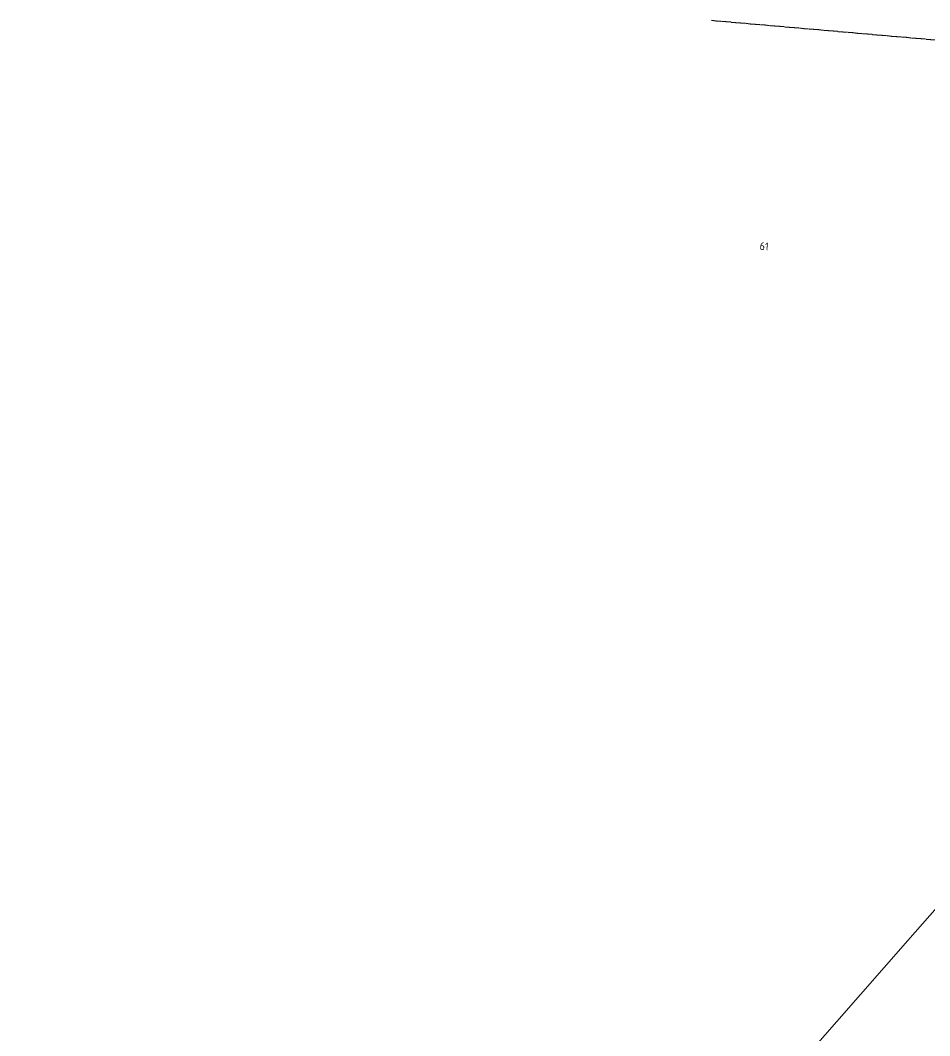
# Model space of a CAD drawing. Extents: x 294483 to 298733, y 6233899 to 6239242.
# Drawn here: x 295646.8 to 295851.2, y 6237220.2 to 6237448.5 of the extents above; entities that cross this region are included whole.
import ezdxf

# ---------------------------------------------------------------- set-up
doc = ezdxf.new("R2010")
doc.units = 0
doc.linetypes.add('Cable Exist OH', pattern=[1, 1, 0])
doc.layers.add('Cadastre Land Parcels_SP_EXT', color=9, linetype='Continuous', lineweight=5)
doc.layers.add('Cadastre Roads_SP_EXT', color=94, linetype='Continuous', lineweight=15)
doc.layers.add('Mains_HV_EXT', color=1, linetype='Continuous', lineweight=25, true_color=0xff0000)
doc.styles.get("Standard").update_dxf_attribs({"font": 'isocp.shx'})

msp = doc.modelspace()

# ---------------------------------------------------------------- linework, layer by layer
at = {"layer": 'Cadastre Roads_SP_EXT', "linetype": 'Continuous'}
msp.add_lwpolyline([(296005.60703, 6237393.82702), (295991.97403, 6237395.13597), (295982.31197, 6237396.06204), (295893.54597, 6237295.28902), (295846.33401, 6237241.61802), (295797.90202, 6237186.40203), (295745.43896, 6237126.59899), (295704.67402, 6237080.12403), (295692.66603, 6237061.03904), (295646.76303, 6236988.13196), (295654.75099, 6236984.18796), (295665.54601, 6236978.85801), (295697.50598, 6237030.13), (295720.23403, 6237067.21797), (295733.52801, 6237082.67898), (295774.70498, 6237129.411), (295815.12703, 6237175.237), (295854.62204, 6237219.98903), (295894.26902, 6237265.42596), (295933.82002, 6237311.03597), (295975.06401, 6237358.597), (296005.60703, 6237393.82702)], close=True, dxfattribs=at)
at = {"layer": 'Mains_HV_EXT', "linetype": 'Cable Exist OH'}
msp.add_line((295802.20347, 6237448.52855), (295897.83006, 6237440.18455), dxfattribs=at)

# ---------------------------------------------------------------- texts
at = {"layer": 'Cadastre Land Parcels_SP_EXT'}
msp.add_text('61', height=1.8, rotation=355.084686, dxfattribs=at).set_placement((295812.96122, 6237396.90358))

doc.saveas('drawing.dxf')
